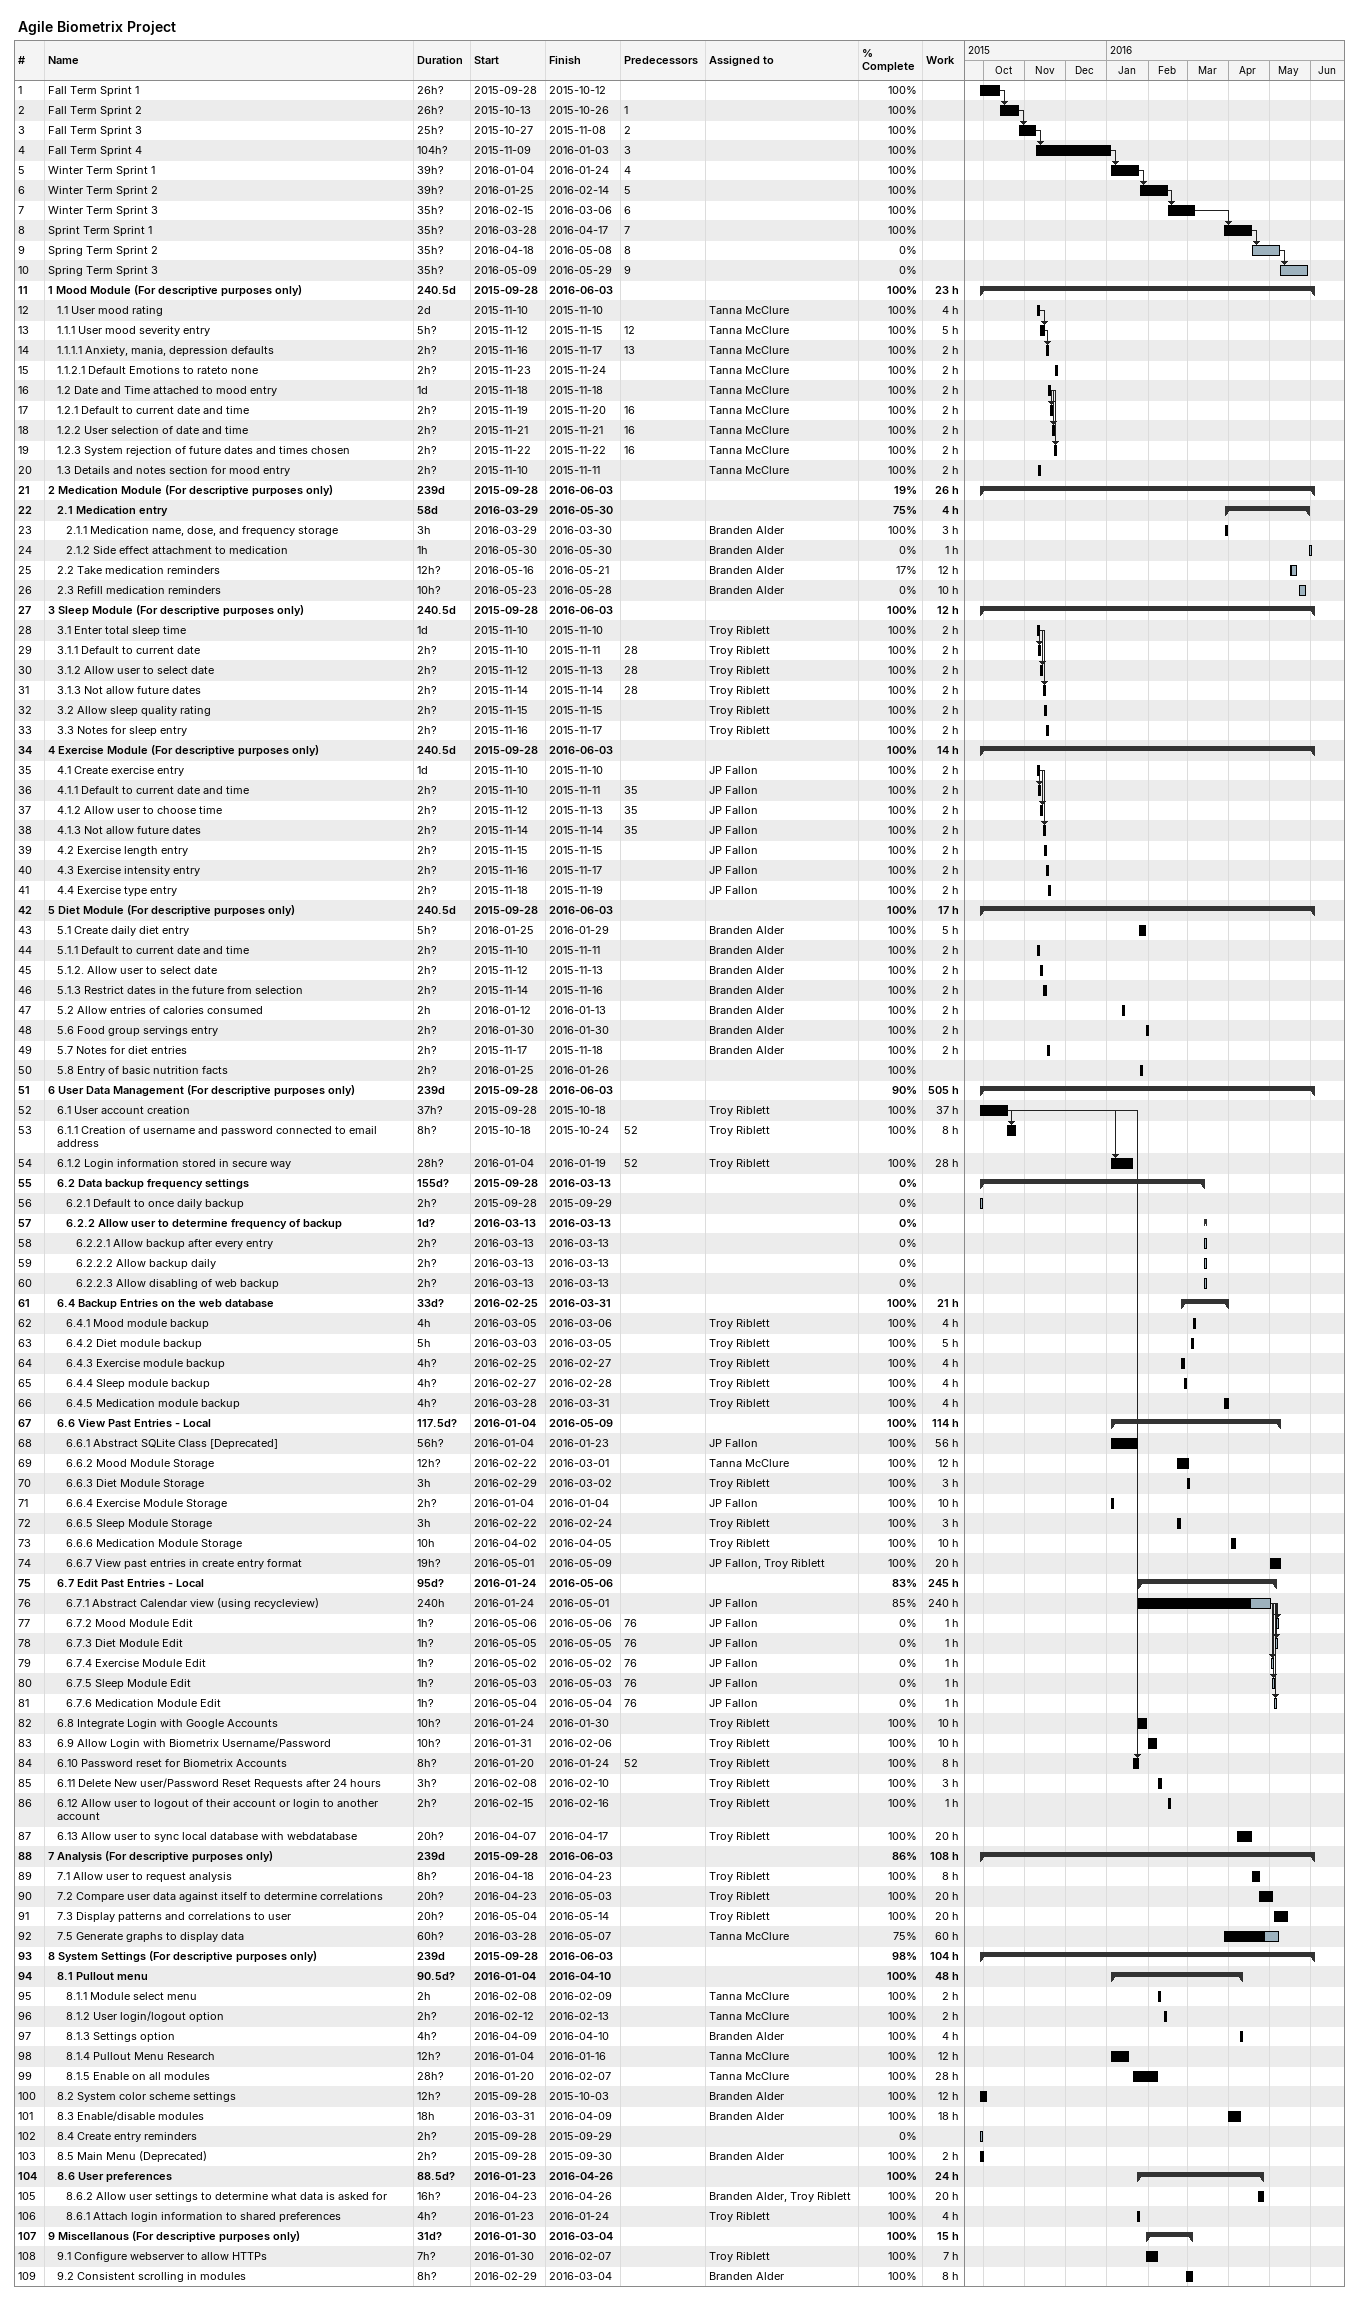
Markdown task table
Agile Biometrix Project

| ID | Level | Task | Duration | Start | Finish | Predecessors | Resources | % complete | Work (h) |
|---|---|---|---|---|---|---|---|---|---|
| 1 | 1 | Fall Term Sprint 1 | 26h? | 2015-09-28 | 2015-10-12 |  |  | 100 |  |
| 2 | 1 | Fall Term Sprint 2 | 26h? | 2015-10-13 | 2015-10-26 | 1 |  | 100 |  |
| 3 | 1 | Fall Term Sprint 3 | 25h? | 2015-10-27 | 2015-11-08 | 2 |  | 100 |  |
| 4 | 1 | Fall Term Sprint 4 | 104h? | 2015-11-09 | 2016-01-03 | 3 |  | 100 |  |
| 5 | 1 | Winter Term Sprint 1 | 39h? | 2016-01-04 | 2016-01-24 | 4 |  | 100 |  |
| 6 | 1 | Winter Term Sprint 2 | 39h? | 2016-01-25 | 2016-02-14 | 5 |  | 100 |  |
| 7 | 1 | Winter Term Sprint 3 | 35h? | 2016-02-15 | 2016-03-06 | 6 |  | 100 |  |
| 8 | 1 | Sprint Term Sprint 1 | 35h? | 2016-03-28 | 2016-04-17 | 7 |  | 100 |  |
| 9 | 1 | Spring Term Sprint 2 | 35h? | 2016-04-18 | 2016-05-08 | 8 |  | 0 |  |
| 10 | 1 | Spring Term Sprint 3 | 35h? | 2016-05-09 | 2016-05-29 | 9 |  | 0 |  |
| 11 | 1 | **1 Mood Module (For descriptive purposes only)** | 240.5d | 2015-09-28 | 2016-06-03 |  |  | 100 | 23 |
| 12 | 2 | 1.1 User mood rating | 2d | 2015-11-10 | 2015-11-10 |  | Tanna McClure | 100 | 4 |
| 13 | 2 | 1.1.1 User mood severity entry | 5h? | 2015-11-12 | 2015-11-15 | 12 | Tanna McClure | 100 | 5 |
| 14 | 2 | 1.1.1.1 Anxiety, mania, depression defaults | 2h? | 2015-11-16 | 2015-11-17 | 13 | Tanna McClure | 100 | 2 |
| 15 | 2 | 1.1.2.1 Default Emotions to rateto none | 2h? | 2015-11-23 | 2015-11-24 |  | Tanna McClure | 100 | 2 |
| 16 | 2 | 1.2 Date and Time attached to mood entry | 1d | 2015-11-18 | 2015-11-18 |  | Tanna McClure | 100 | 2 |
| 17 | 2 | 1.2.1 Default to current date and time | 2h? | 2015-11-19 | 2015-11-20 | 16 | Tanna McClure | 100 | 2 |
| 18 | 2 | 1.2.2 User selection of date and time | 2h? | 2015-11-21 | 2015-11-21 | 16 | Tanna McClure | 100 | 2 |
| 19 | 2 | 1.2.3 System rejection of future dates and times chosen | 2h? | 2015-11-22 | 2015-11-22 | 16 | Tanna McClure | 100 | 2 |
| 20 | 2 | 1.3 Details and notes section for mood entry | 2h? | 2015-11-10 | 2015-11-11 |  | Tanna McClure | 100 | 2 |
| 21 | 1 | **2 Medication Module (For descriptive purposes only)** | 239d | 2015-09-28 | 2016-06-03 |  |  | 19 | 26 |
| 22 | 2 | **2.1 Medication entry** | 58d | 2016-03-29 | 2016-05-30 |  |  | 75 | 4 |
| 23 | 3 | 2.1.1 Medication name, dose, and frequency storage | 3h | 2016-03-29 | 2016-03-30 |  | Branden Alder | 100 | 3 |
| 24 | 3 | 2.1.2 Side effect attachment to medication | 1h | 2016-05-30 | 2016-05-30 |  | Branden Alder | 0 | 1 |
| 25 | 2 | 2.2 Take medication reminders | 12h? | 2016-05-16 | 2016-05-21 |  | Branden Alder | 17 | 12 |
| 26 | 2 | 2.3 Refill medication reminders | 10h? | 2016-05-23 | 2016-05-28 |  | Branden Alder | 0 | 10 |
| 27 | 1 | **3 Sleep Module (For descriptive purposes only)** | 240.5d | 2015-09-28 | 2016-06-03 |  |  | 100 | 12 |
| 28 | 2 | 3.1 Enter total sleep time | 1d | 2015-11-10 | 2015-11-10 |  | Troy Riblett | 100 | 2 |
| 29 | 2 | 3.1.1 Default to current date | 2h? | 2015-11-10 | 2015-11-11 | 28 | Troy Riblett | 100 | 2 |
| 30 | 2 | 3.1.2 Allow user to select date | 2h? | 2015-11-12 | 2015-11-13 | 28 | Troy Riblett | 100 | 2 |
| 31 | 2 | 3.1.3 Not allow future dates | 2h? | 2015-11-14 | 2015-11-14 | 28 | Troy Riblett | 100 | 2 |
| 32 | 2 | 3.2 Allow sleep quality rating | 2h? | 2015-11-15 | 2015-11-15 |  | Troy Riblett | 100 | 2 |
| 33 | 2 | 3.3 Notes for sleep entry | 2h? | 2015-11-16 | 2015-11-17 |  | Troy Riblett | 100 | 2 |
| 34 | 1 | **4 Exercise Module (For descriptive purposes only)** | 240.5d | 2015-09-28 | 2016-06-03 |  |  | 100 | 14 |
| 35 | 2 | 4.1 Create exercise entry | 1d | 2015-11-10 | 2015-11-10 |  | JP Fallon | 100 | 2 |
| 36 | 2 | 4.1.1 Default to current date and time | 2h? | 2015-11-10 | 2015-11-11 | 35 | JP Fallon | 100 | 2 |
| 37 | 2 | 4.1.2 Allow user to choose time | 2h? | 2015-11-12 | 2015-11-13 | 35 | JP Fallon | 100 | 2 |
| 38 | 2 | 4.1.3 Not allow future dates | 2h? | 2015-11-14 | 2015-11-14 | 35 | JP Fallon | 100 | 2 |
| 39 | 2 | 4.2 Exercise length entry | 2h? | 2015-11-15 | 2015-11-15 |  | JP Fallon | 100 | 2 |
| 40 | 2 | 4.3 Exercise intensity entry | 2h? | 2015-11-16 | 2015-11-17 |  | JP Fallon | 100 | 2 |
| 41 | 2 | 4.4 Exercise type entry | 2h? | 2015-11-18 | 2015-11-19 |  | JP Fallon | 100 | 2 |
| 42 | 1 | **5 Diet Module (For descriptive purposes only)** | 240.5d | 2015-09-28 | 2016-06-03 |  |  | 100 | 17 |
| 43 | 2 | 5.1 Create daily diet entry | 5h? | 2016-01-25 | 2016-01-29 |  | Branden Alder | 100 | 5 |
| 44 | 2 | 5.1.1 Default to current date and time | 2h? | 2015-11-10 | 2015-11-11 |  | Branden Alder | 100 | 2 |
| 45 | 2 | 5.1.2. Allow user to select date | 2h? | 2015-11-12 | 2015-11-13 |  | Branden Alder | 100 | 2 |
| 46 | 2 | 5.1.3 Restrict dates in the future from selection | 2h? | 2015-11-14 | 2015-11-16 |  | Branden Alder | 100 | 2 |
| 47 | 2 | 5.2 Allow entries of calories consumed | 2h | 2016-01-12 | 2016-01-13 |  | Branden Alder | 100 | 2 |
| 48 | 2 | 5.6 Food group servings entry | 2h? | 2016-01-30 | 2016-01-30 |  | Branden Alder | 100 | 2 |
| 49 | 2 | 5.7 Notes for diet entries | 2h? | 2015-11-17 | 2015-11-18 |  | Branden Alder | 100 | 2 |
| 50 | 2 | 5.8 Entry of basic nutrition facts | 2h? | 2016-01-25 | 2016-01-26 |  |  | 100 |  |
| 51 | 1 | **6 User Data Management (For descriptive purposes only)** | 239d | 2015-09-28 | 2016-06-03 |  |  | 90 | 505 |
| 52 | 2 | 6.1 User account creation | 37h? | 2015-09-28 | 2015-10-18 |  | Troy Riblett | 100 | 37 |
| 53 | 2 | 6.1.1 Creation of username and password connected to email address | 8h? | 2015-10-18 | 2015-10-24 | 52 | Troy Riblett | 100 | 8 |
| 54 | 2 | 6.1.2 Login information stored in secure way | 28h? | 2016-01-04 | 2016-01-19 | 52 | Troy Riblett | 100 | 28 |
| 55 | 2 | **6.2 Data backup frequency settings** | 155d? | 2015-09-28 | 2016-03-13 |  |  | 0 |  |
| 56 | 3 | 6.2.1 Default to once daily backup | 2h? | 2015-09-28 | 2015-09-29 |  |  | 0 |  |
| 57 | 3 | **6.2.2 Allow user to determine frequency of backup** | 1d? | 2016-03-13 | 2016-03-13 |  |  | 0 |  |
| 58 | 4 | 6.2.2.1 Allow backup after every entry | 2h? | 2016-03-13 | 2016-03-13 |  |  | 0 |  |
| 59 | 4 | 6.2.2.2 Allow backup daily | 2h? | 2016-03-13 | 2016-03-13 |  |  | 0 |  |
| 60 | 4 | 6.2.2.3 Allow disabling of web backup | 2h? | 2016-03-13 | 2016-03-13 |  |  | 0 |  |
| 61 | 2 | **6.4 Backup Entries on the web database** | 33d? | 2016-02-25 | 2016-03-31 |  |  | 100 | 21 |
| 62 | 3 | 6.4.1 Mood module backup | 4h | 2016-03-05 | 2016-03-06 |  | Troy Riblett | 100 | 4 |
| 63 | 3 | 6.4.2 Diet module backup | 5h | 2016-03-03 | 2016-03-05 |  | Troy Riblett | 100 | 5 |
| 64 | 3 | 6.4.3 Exercise module backup | 4h? | 2016-02-25 | 2016-02-27 |  | Troy Riblett | 100 | 4 |
| 65 | 3 | 6.4.4 Sleep module backup | 4h? | 2016-02-27 | 2016-02-28 |  | Troy Riblett | 100 | 4 |
| 66 | 3 | 6.4.5 Medication module backup | 4h? | 2016-03-28 | 2016-03-31 |  | Troy Riblett | 100 | 4 |
| 67 | 2 | **6.6 View Past Entries - Local** | 117.5d? | 2016-01-04 | 2016-05-09 |  |  | 100 | 114 |
| 68 | 3 | 6.6.1 Abstract SQLite Class [Deprecated] | 56h? | 2016-01-04 | 2016-01-23 |  | JP Fallon | 100 | 56 |
| 69 | 3 | 6.6.2 Mood Module Storage | 12h? | 2016-02-22 | 2016-03-01 |  | Tanna McClure | 100 | 12 |
| 70 | 3 | 6.6.3 Diet Module Storage | 3h | 2016-02-29 | 2016-03-02 |  | Troy Riblett | 100 | 3 |
| 71 | 3 | 6.6.4 Exercise Module Storage | 2h? | 2016-01-04 | 2016-01-04 |  | JP Fallon | 100 | 10 |
| 72 | 3 | 6.6.5 Sleep Module Storage | 3h | 2016-02-22 | 2016-02-24 |  | Troy Riblett | 100 | 3 |
| 73 | 3 | 6.6.6 Medication Module Storage | 10h | 2016-04-02 | 2016-04-05 |  | Troy Riblett | 100 | 10 |
| 74 | 3 | 6.6.7 View past entries in create entry format | 19h? | 2016-05-01 | 2016-05-09 |  | JP Fallon, Troy Riblett | 100 | 20 |
| 75 | 2 | **6.7 Edit Past Entries - Local** | 95d? | 2016-01-24 | 2016-05-06 |  |  | 83 | 245 |
| 76 | 3 | 6.7.1 Abstract Calendar view (using recycleview) | 240h | 2016-01-24 | 2016-05-01 |  | JP Fallon | 85 | 240 |
| 77 | 3 | 6.7.2 Mood Module Edit | 1h? | 2016-05-06 | 2016-05-06 | 76 | JP Fallon | 0 | 1 |
| 78 | 3 | 6.7.3 Diet Module Edit | 1h? | 2016-05-05 | 2016-05-05 | 76 | JP Fallon | 0 | 1 |
| 79 | 3 | 6.7.4 Exercise Module Edit | 1h? | 2016-05-02 | 2016-05-02 | 76 | JP Fallon | 0 | 1 |
| 80 | 3 | 6.7.5 Sleep Module Edit | 1h? | 2016-05-03 | 2016-05-03 | 76 | JP Fallon | 0 | 1 |
| 81 | 3 | 6.7.6 Medication Module Edit | 1h? | 2016-05-04 | 2016-05-04 | 76 | JP Fallon | 0 | 1 |
| 82 | 2 | 6.8 Integrate Login with Google Accounts | 10h? | 2016-01-24 | 2016-01-30 |  | Troy Riblett | 100 | 10 |
| 83 | 2 | 6.9 Allow Login with Biometrix Username/Password | 10h? | 2016-01-31 | 2016-02-06 |  | Troy Riblett | 100 | 10 |
| 84 | 2 | 6.10 Password reset for Biometrix Accounts | 8h? | 2016-01-20 | 2016-01-24 | 52 | Troy Riblett | 100 | 8 |
| 85 | 2 | 6.11 Delete New user/Password Reset Requests after 24 hours | 3h? | 2016-02-08 | 2016-02-10 |  | Troy Riblett | 100 | 3 |
| 86 | 2 | 6.12 Allow user to logout of their account or login to another account | 2h? | 2016-02-15 | 2016-02-16 |  | Troy Riblett | 100 | 1 |
| 87 | 2 | 6.13 Allow user to sync local database with webdatabase | 20h? | 2016-04-07 | 2016-04-17 |  | Troy Riblett | 100 | 20 |
| 88 | 1 | **7 Analysis (For descriptive purposes only)** | 239d | 2015-09-28 | 2016-06-03 |  |  | 86 | 108 |
| 89 | 2 | 7.1 Allow user to request analysis | 8h? | 2016-04-18 | 2016-04-23 |  | Troy Riblett | 100 | 8 |
| 90 | 2 | 7.2 Compare user data against itself to determine correlations | 20h? | 2016-04-23 | 2016-05-03 |  | Troy Riblett | 100 | 20 |
| 91 | 2 | 7.3 Display patterns and correlations to user | 20h? | 2016-05-04 | 2016-05-14 |  | Troy Riblett | 100 | 20 |
| 92 | 2 | 7.5 Generate graphs to display data | 60h? | 2016-03-28 | 2016-05-07 |  | Tanna McClure | 75 | 60 |
| 93 | 1 | **8 System Settings (For descriptive purposes only)** | 239d | 2015-09-28 | 2016-06-03 |  |  | 98 | 104 |
| 94 | 2 | **8.1 Pullout menu** | 90.5d? | 2016-01-04 | 2016-04-10 |  |  | 100 | 48 |
| 95 | 3 | 8.1.1 Module select menu | 2h | 2016-02-08 | 2016-02-09 |  | Tanna McClure | 100 | 2 |
| 96 | 3 | 8.1.2 User login/logout option | 2h? | 2016-02-12 | 2016-02-13 |  | Tanna McClure | 100 | 2 |
| 97 | 3 | 8.1.3 Settings option | 4h? | 2016-04-09 | 2016-04-10 |  | Branden Alder | 100 | 4 |
| 98 | 3 | 8.1.4 Pullout Menu Research | 12h? | 2016-01-04 | 2016-01-16 |  | Tanna McClure | 100 | 12 |
| 99 | 3 | 8.1.5 Enable on all modules | 28h? | 2016-01-20 | 2016-02-07 |  | Tanna McClure | 100 | 28 |
| 100 | 2 | 8.2 System color scheme settings | 12h? | 2015-09-28 | 2015-10-03 |  | Branden Alder | 100 | 12 |
| 101 | 2 | 8.3 Enable/disable modules | 18h | 2016-03-31 | 2016-04-09 |  | Branden Alder | 100 | 18 |
| 102 | 2 | 8.4 Create entry reminders | 2h? | 2015-09-28 | 2015-09-29 |  |  | 0 |  |
| 103 | 2 | 8.5 Main Menu (Deprecated) | 2h? | 2015-09-28 | 2015-09-30 |  | Branden Alder | 100 | 2 |
| 104 | 2 | **8.6 User preferences** | 88.5d? | 2016-01-23 | 2016-04-26 |  |  | 100 | 24 |
| 105 | 3 | 8.6.2 Allow user settings to determine what data is asked for | 16h? | 2016-04-23 | 2016-04-26 |  | Branden Alder, Troy Riblett | 100 | 20 |
| 106 | 3 | 8.6.1 Attach login information to shared preferences | 4h? | 2016-01-23 | 2016-01-24 |  | Troy Riblett | 100 | 4 |
| 107 | 1 | **9 Miscellanous (For descriptive purposes only)** | 31d? | 2016-01-30 | 2016-03-04 |  |  | 100 | 15 |
| 108 | 2 | 9.1 Configure webserver to allow HTTPs | 7h? | 2016-01-30 | 2016-02-07 |  | Troy Riblett | 100 | 7 |
| 109 | 2 | 9.2 Consistent scrolling in modules | 8h? | 2016-02-29 | 2016-03-04 |  | Branden Alder | 100 | 8 |
